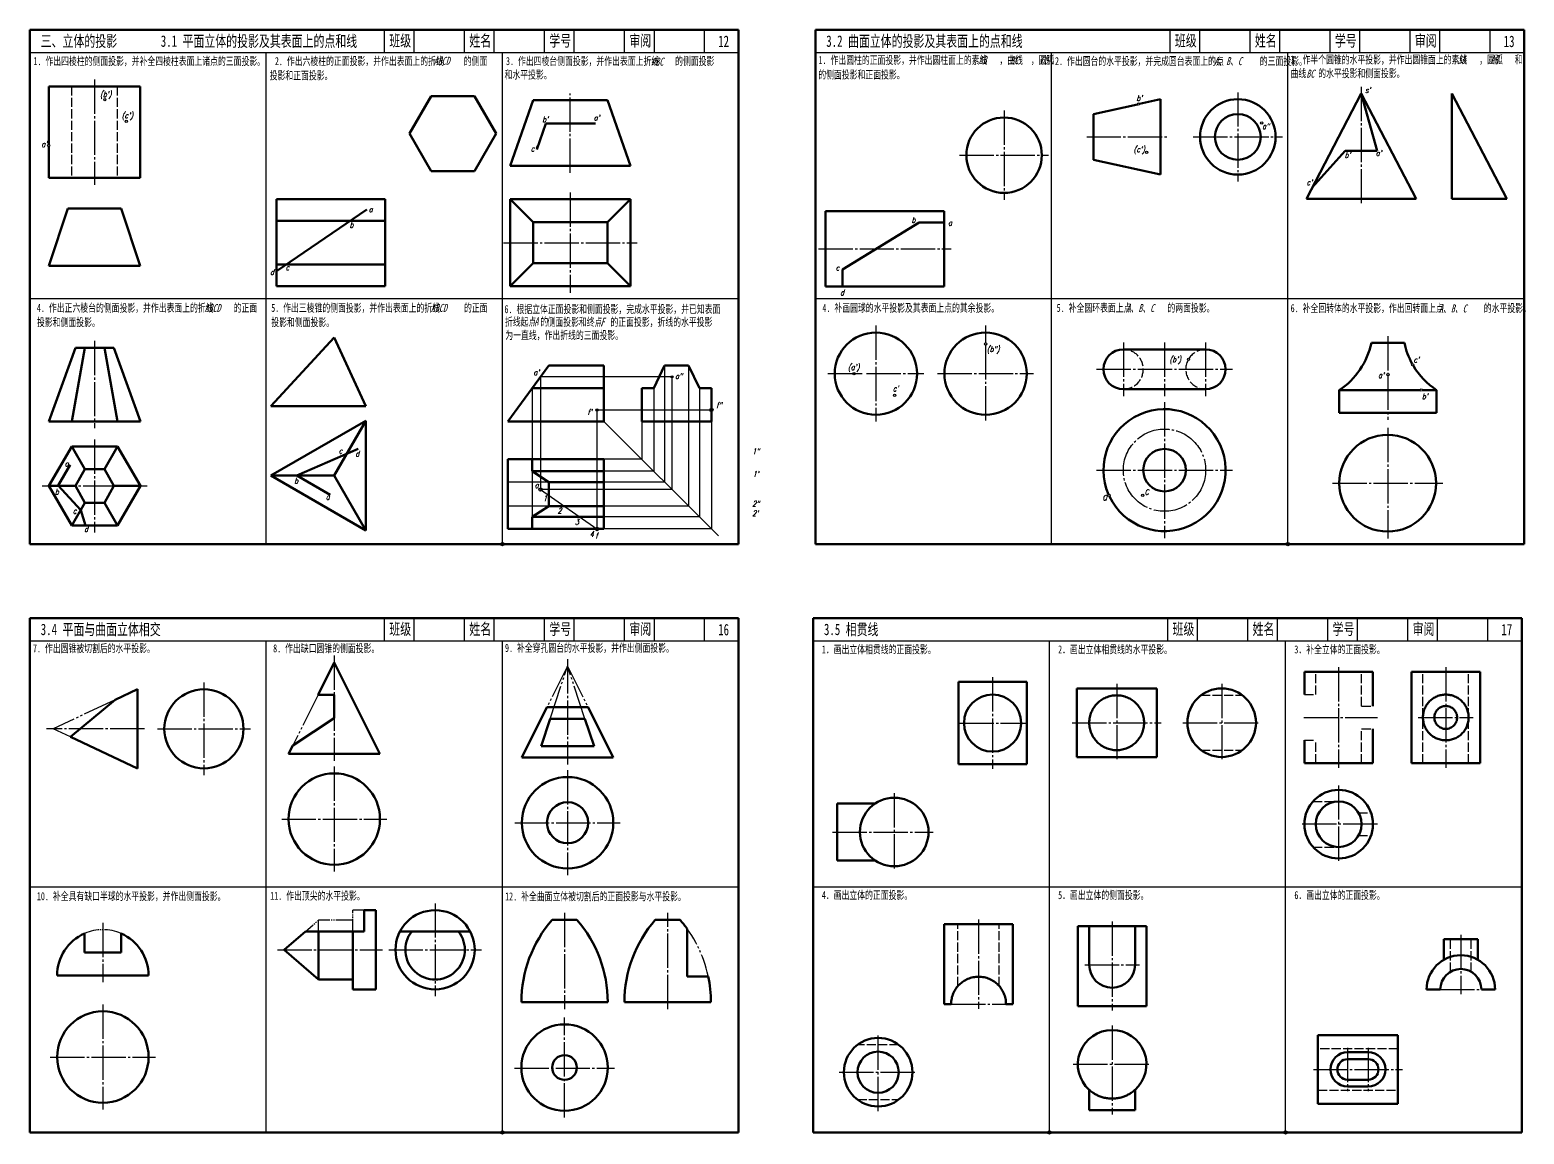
# Model space of a CAD drawing. Header units: millimetres. Extents: x 1821 to 3177, y 368 to 1466.
# Drawn here: x 1821 to 2475, y 368 to 851 of the extents above; entities that cross this region are included whole.
import ezdxf

# ---------------------------------------------------------------- set-up
doc = ezdxf.new("R2010")
doc.units = ezdxf.units.MM
doc.header["$PDMODE"] = 33
doc.header["$PDSIZE"] = 1.5
for name, pattern in [('myCENTER', [18, 15, -1, 1, -1]), ('myHIDDEN', [5, 4, -1]), ('myPHANTOM', [20, 15, -1, 1, -1, 1, -1])]:
    doc.linetypes.add(name, pattern=pattern)
for name, color, linetype, lineweight in [('中心线', 7, 'myCENTER', 25), ('双点画线', 7, 'myPHANTOM', 25), ('标注', 7, 'Continuous', 25), ('标题文字', 7, 'Continuous', 25), ('答案作图线1', 5, 'Continuous', 25), ('答案作图线2', 6, 'Continuous', 25), ('答案实线', 6, 'Continuous', 30), ('粗实线', 7, 'Continuous', 50), ('细实线', 7, 'Continuous', 25), ('虚线', 7, 'myHIDDEN', 25)]:
    doc.layers.add(name, color=color, linetype=linetype, lineweight=lineweight)
doc.layers.add('题目标注', color=7, linetype='Continuous')
doc.styles.add('style2', font='txt.shx', dxfattribs={"width": 0.7, "oblique": 15})
doc.styles.add('字母标注-2.5号', font='txt.shx', dxfattribs={"width": 0.7, "oblique": 15, "height": 2.5})
doc.styles.add('标题字母', font='', dxfattribs={"width": 0.7, "oblique": 15, "height": 3.5})
doc.styles.add('标题汉字1-5号', font='', dxfattribs={"width": 0.7, "height": 5})
doc.styles.add('标题汉字2-3.5号', font='', dxfattribs={"width": 0.7, "height": 3.5})
doc.styles.get('标题字母').set_extended_font_data('FangSong_GB2312')
doc.styles.get('标题汉字1-5号').set_extended_font_data('SimSun')
doc.styles.get('标题汉字2-3.5号').set_extended_font_data('SimSun')

msp = doc.modelspace()

# ---------------------------------------------------------------- linework, layer by layer
for p, q in [((1924.53, 626.22), (1924.53, 841.22)), ((2027.86, 626.22), (2027.86, 841.22)), ((2268.12, 626.22), (2268.12, 841.22)), ((2371.45, 626.22), (2371.45, 841.22)), ((1821.19, 733.72), (2131.19, 733.72)), ((2164.79, 733.72), (2474.79, 733.72)), ((1924.53, 368.81), (1924.53, 583.81)), ((2027.86, 368.81), (2027.86, 583.81)), ((2267.12, 368.81), (2267.12, 583.81)), ((2370.45, 368.81), (2370.45, 583.81)), ((1821.19, 476.31), (2131.19, 476.31)), ((2163.79, 476.31), (2473.79, 476.31))]:
    msp.add_line(p, q)
for p in [(2027.86, 626.22), (2371.45, 626.22), (2027.86, 368.81), (2267.12, 368.81), (2370.45, 368.81)]:
    msp.add_point(p)
at = {"layer": '中心线'}
for p, q in [((1849.43, 829.49), (1849.43, 783.49)), ((2349.56, 823.89), (2349.56, 784.89)), ((2403.56, 826.33), (2403.56, 774.33)), ((2057.59, 788.68), (2057.59, 823.43)), ((2247.32, 815.89), (2247.32, 776.89)), ((2283.46, 804.39), (2318.79, 804.39)), ((2330.06, 804.39), (2369.06, 804.39)), ((2227.82, 796.39), (2266.82, 796.39)), ((2057.59, 780.11), (2057.59, 736.11)), ((2028.34, 758.11), (2086.84, 758.11)), ((2166.16, 755.39), (2224.16, 755.39)), ((2191.25, 721.8), (2191.25, 679.8)), ((2239.23, 721.8), (2239.23, 714.29)), ((1849.53, 715.13), (1849.53, 676.93)), ((2239.23, 713.29), (2239.23, 679.8)), ((2299.49, 714.41), (2299.49, 691.01)), ((2317.49, 714.41), (2317.49, 691.01)), ((2335.49, 714.41), (2335.49, 691.01)), ((2415.21, 717.22), (2415.21, 700.9)), ((2170.25, 700.8), (2186.16, 700.8)), ((2187.16, 700.8), (2212.25, 700.8)), ((2218.23, 700.8), (2260.23, 700.8)), ((2287.79, 702.71), (2347.19, 702.71)), ((2415.21, 699.9), (2415.21, 680.61)), ((2317.49, 688.27), (2317.49, 628.87)), ((2415.12, 677.03), (2415.12, 628.71)), ((1849.53, 671.98), (1849.53, 631.34)), ((2287.79, 658.57), (2347.19, 658.57)), ((1826.53, 651.66), (1872.53, 651.66)), ((2390.95, 652.87), (2439.28, 652.87)), ((1954.33, 577.45), (1954.33, 531.45)), ((2056.38, 575.84), (2056.38, 529.84)), ((2393.67, 572.37), (2393.67, 528.37)), ((2440.51, 572.37), (2440.51, 528.37)), ((1897.32, 565.71), (1897.32, 525.06)), ((2242.32, 567.93), (2242.32, 527.93)), ((2296.57, 565.06), (2296.57, 531.06)), ((2342.52, 565.06), (2342.52, 531.06)), ((2378.49, 550.37), (2410.67, 550.37)), ((2428.51, 550.37), (2452.51, 550.37)), ((1871.28, 545.39), (1828.44, 545.39)), ((1877, 545.39), (1917.64, 545.39)), ((2227.82, 547.93), (2256.82, 547.93)), ((2277.07, 548.06), (2316.07, 548.06)), ((2325.52, 548.06), (2359.52, 548.06)), ((1954.33, 528.9), (1954.33, 482.9)), ((2056.38, 527.3), (2056.38, 481.3)), ((2199.27, 517.24), (2199.27, 483.24)), ((2393.67, 520.67), (2393.67, 486.67)), ((1931.33, 505.9), (1977.33, 505.9)), ((2033.38, 504.3), (2079.38, 504.3)), ((2410.67, 503.67), (2376.67, 503.67)), ((2172.27, 500.24), (2216.27, 500.24)), ((1998.45, 469.03), (1998.45, 428.39)), ((2055.07, 464.84), (2055.07, 422.78)), ((2100.17, 422.78), (2100.17, 464.84)), ((1853.12, 460.5), (1853.12, 434.5)), ((2236.15, 461.94), (2236.15, 422.94)), ((2294.59, 461.11), (2294.59, 422.11)), ((2447.11, 455.31), (2447.11, 429.31)), ((1929.45, 448.71), (1975.45, 448.71)), ((1978.13, 448.71), (2018.77, 448.71)), ((2282.59, 442.11), (2306.59, 442.11)), ((2224.15, 424.94), (2248.15, 424.94)), ((2438.11, 431.31), (2456.11, 431.31)), ((1853.12, 424.79), (1853.12, 378.79)), ((2055.07, 375.29), (2055.07, 419.09)), ((2192.23, 378.15), (2192.23, 412.15)), ((2294.59, 415.6), (2294.59, 376.6)), ((2397.59, 405.86), (2397.59, 386.86)), ((2406.59, 405.86), (2406.59, 386.86)), ((1830.12, 401.79), (1876.12, 401.79)), ((2033.18, 396.94), (2076.97, 396.94)), ((2175.23, 395.15), (2209.23, 395.15)), ((2277.59, 398.6), (2311.59, 398.6)), ((2382.59, 396.36), (2421.59, 396.36))]:
    msp.add_line(p, q, dxfattribs=at)
msp.add_circle((2317.49, 658.57), 18, dxfattribs=at)
at = {"layer": '双点画线'}
for p, q in [((2056.38, 572.84), (2047.38, 554.84)), ((2048.75, 549.84), (2056.38, 572.84)), ((2056.38, 572.84), (2065.38, 554.84)), ((2064, 549.84), (2056.38, 572.84)), ((1858.57, 558.14), (1831.44, 545.39)), ((1947.27, 560.34), (1936.17, 538.13)), ((1838.98, 541.84), (1831.44, 545.39))]:
    msp.add_line(p, q, dxfattribs=at)
at = {"layer": '双点画线', "ltscale": 0.5}
for p, q in [((1962.45, 454.71), (1962.45, 466.03)), ((1967.45, 466.03), (1962.45, 466.03)), ((1939.38, 454.71), (1947.45, 461.71)), ((1962.45, 461.71), (1947.45, 461.71)), ((1947.45, 454.71), (1947.45, 461.71))]:
    msp.add_line(p, q, dxfattribs=at)
at = {"layer": '双点画线'}
msp.add_arc((2064.17, 425.78), 54.9, 6.58944, 35.75967, dxfattribs=at)
at = {"layer": '双点画线', "ltscale": 0.5}
msp.add_arc((1853.12, 437.5), 20, 66.42182, 113.57818, dxfattribs=at)
at = {"layer": '答案作图线1'}
for p, q in [((2098.8, 704.4), (2098.8, 653.34)), ((2109.3, 704.4), (2109.3, 642.84)), ((2040.9, 694.4), (2040.9, 638.09)), ((2094.05, 694.4), (2094.05, 658.09)), ((2114.05, 694.4), (2114.05, 638.09)), ((2072.25, 679.9), (2122.37, 629.78)), ((2088.8, 679.9), (2088.8, 663.34)), ((2119.3, 679.9), (2119.3, 632.84)), ((2088.8, 663.34), (2030.25, 663.34)), ((2030.25, 663.34), (2030.25, 632.84)), ((2072.25, 663.34), (2072.25, 632.84)), ((2094.05, 658.09), (2040.9, 658.09)), ((2098.8, 653.34), (2030.25, 653.34)), ((2048.25, 653.34), (2048.25, 642.84)), ((2109.3, 642.84), (2030.25, 642.84)), ((2114.05, 638.09), (2040.9, 638.09)), ((2119.3, 632.84), (2030.25, 632.84))]:
    msp.add_line(p, q, dxfattribs=at)
at = {"layer": '答案作图线2'}
for p, q in [((2102.05, 699.4), (2044.58, 699.4)), ((2044.58, 699.4), (2044.58, 650.09)), ((2102.05, 699.4), (2102.05, 650.09)), ((2069.25, 684.9), (2069.25, 632.84)), ((2069.25, 684.9), (2119.3, 684.9)), ((2102.05, 650.09), (2044.58, 650.09))]:
    msp.add_line(p, q, dxfattribs=at)
for p in [(2119.3, 684.9), (2044.58, 650.09), (2069.25, 632.84)]:
    msp.add_point(p, dxfattribs=at)
at = {"layer": '答案实线'}
msp.add_line((2044.58, 650.09), (2069.25, 632.84), dxfattribs=at)
at = {"layer": '粗实线'}
for p, q in [((1821.19, 851.22), (1821.19, 626.22)), ((2131.19, 851.22), (1821.19, 851.22)), ((2131.19, 626.22), (2131.19, 851.22)), ((2164.79, 851.22), (2164.79, 626.22)), ((2474.79, 851.22), (2164.79, 851.22)), ((2474.79, 626.22), (2474.79, 851.22)), ((1869.43, 826.49), (1829.43, 826.49)), ((1829.43, 826.49), (1829.43, 801.12)), ((1869.43, 786.49), (1869.43, 826.49)), ((1987.17, 805.82), (1996.67, 822.28)), ((1996.67, 822.28), (2015.67, 822.28)), ((2015.67, 822.28), (2025.17, 805.82)), ((2031.34, 791.68), (2041.34, 820.43)), ((2041.34, 820.43), (2073.84, 820.43)), ((2083.84, 791.68), (2073.84, 820.43)), ((2286.46, 814.39), (2305.63, 818.64)), ((2306.6, 818.85), (2315.79, 820.89)), ((2315.79, 820.89), (2315.79, 787.89)), ((2286.46, 814.39), (2286.46, 794.39)), ((1987.17, 805.82), (1996.67, 789.37)), ((2025.17, 805.82), (2015.67, 789.37)), ((2042.98, 798.83), (2046.94, 810.2)), ((2068.58, 810.2), (2046.94, 810.2)), ((1829.43, 800.12), (1829.43, 786.49)), ((2031.34, 791.68), (2083.84, 791.68)), ((2286.46, 794.39), (2315.79, 787.89)), ((1829.43, 786.49), (1869.43, 786.49)), ((1996.67, 789.37), (2015.67, 789.37)), ((1837.77, 773.03), (1829.43, 748.03)), ((1837.77, 773.03), (1861.1, 773.03)), ((1861.1, 773.03), (1869.43, 748.03)), ((1929.06, 777.11), (1929.06, 739.11)), ((1976.56, 777.11), (1929.06, 777.11)), ((1929.06, 745.61), (1968.56, 772.61)), ((1976.56, 739.11), (1976.56, 777.11)), ((2031.34, 777.11), (2031.34, 739.11)), ((2083.84, 777.11), (2031.34, 777.11)), ((2041.34, 767.11), (2031.34, 777.11)), ((2073.84, 767.11), (2083.84, 777.11)), ((2083.84, 739.11), (2083.84, 777.11)), ((2169.16, 771.89), (2169.16, 738.89)), ((2169.16, 771.89), (2221.16, 771.89)), ((2221.16, 771.89), (2221.16, 738.89)), ((1929.06, 767.61), (1976.56, 767.61)), ((2073.84, 767.11), (2041.34, 767.11)), ((2041.34, 767.11), (2041.34, 749.11)), ((2073.84, 749.11), (2073.84, 767.11)), ((2176.66, 746.39), (2210.16, 766.89)), ((2221.16, 766.89), (2210.16, 766.89)), ((1829.43, 748.03), (1869.43, 748.03)), ((1929.06, 748.61), (1976.56, 748.61)), ((2041.34, 749.11), (2031.34, 739.11)), ((2041.34, 749.11), (2073.84, 749.11)), ((2073.84, 749.11), (2083.84, 739.11)), ((2176.66, 746.39), (2176.66, 738.89)), ((1929.06, 739.11), (1976.56, 739.11)), ((2031.34, 739.11), (2083.84, 739.11)), ((2169.16, 738.89), (2221.16, 738.89)), ((1926.52, 686.56), (1954.24, 716.62)), ((1954.24, 716.62), (1968.09, 686.56)), ((2407.99, 714.22), (2422.44, 714.22)), ((1829.53, 679.93), (1841.08, 712.13)), ((1839.53, 679.93), (1845.3, 712.13)), ((1841.08, 712.13), (1857.98, 712.13)), ((1859.53, 679.93), (1853.76, 712.13)), ((1869.53, 679.93), (1857.98, 712.13)), ((2299.49, 711.41), (2335.49, 711.41)), ((2048.25, 704.4), (2030.25, 679.9)), ((2098.8, 704.4), (2094.05, 694.4)), ((2109.3, 704.4), (2114.05, 694.4)), ((2299.49, 694.01), (2335.49, 694.01)), ((2393.95, 693.61), (2429.29, 693.61)), ((2393.95, 693.61), (2393.95, 683.61)), ((2430.29, 693.61), (2436.47, 693.61)), ((2436.47, 693.61), (2436.47, 683.61)), ((1926.52, 686.56), (1968.09, 686.56)), ((1829.53, 679.93), (1869.53, 679.93)), ((1968.09, 680.17), (1926.52, 656.17)), ((1954.24, 656.17), (1968.09, 680.17)), ((1968.09, 632.17), (1968.09, 680.17)), ((2393.95, 683.61), (2436.47, 683.61)), ((1829.53, 651.66), (1839.53, 668.98)), ((1839.53, 668.98), (1859.53, 668.98)), ((1845.3, 658.98), (1839.53, 668.98)), ((1853.76, 658.98), (1859.53, 668.98)), ((1859.53, 668.98), (1869.53, 651.66)), ((1937.94, 656.17), (1964.81, 667.97)), ((1833.51, 651.82), (1838.77, 660.93)), ((2030.25, 632.84), (2030.25, 663.34)), ((2030.25, 663.34), (2072.25, 663.34)), ((2040.9, 658.09), (2040.9, 663.34)), ((2072.25, 663.34), (2072.25, 653.34)), ((1841.08, 651.66), (1845.3, 658.98)), ((1845.3, 658.98), (1853.76, 658.98)), ((1853.76, 658.98), (1857.98, 651.66)), ((1926.52, 656.17), (1968.09, 632.17)), ((1954.24, 656.17), (1926.52, 656.17)), ((1937.94, 656.17), (1952.51, 647.76)), ((1954.24, 656.17), (1968.09, 632.17)), ((2040.9, 658.09), (2048.25, 653.34)), ((2040.9, 658.09), (2072.25, 658.09)), ((1829.53, 651.66), (1839.53, 634.34)), ((1841.08, 651.66), (1829.53, 651.66)), ((1833.51, 651.82), (1843.43, 641.1)), ((1841.08, 651.66), (1845.3, 644.34)), ((1857.98, 651.66), (1853.76, 644.34)), ((1857.98, 651.66), (1869.53, 651.66)), ((1869.53, 651.66), (1859.53, 634.34)), ((2048.25, 653.34), (2072.25, 653.34)), ((2048.25, 653.34), (2048.25, 642.84)), ((2072.25, 653.34), (2072.25, 638.09)), ((1845.3, 644.34), (1839.53, 634.34)), ((1843.43, 641.1), (1845.55, 634.34)), ((1845.3, 644.34), (1853.76, 644.34)), ((1853.76, 644.34), (1859.53, 634.34)), ((2048.25, 642.84), (2040.9, 638.09)), ((2072.25, 642.84), (2048.25, 642.84)), ((1839.53, 634.34), (1859.53, 634.34)), ((2040.9, 638.09), (2072.25, 638.09)), ((2040.9, 638.09), (2040.9, 632.84)), ((2072.25, 638.09), (2072.25, 632.84)), ((2072.25, 632.84), (2030.25, 632.84)), ((1821.19, 626.22), (2131.19, 626.22)), ((2164.79, 626.22), (2474.79, 626.22)), ((1821.19, 593.81), (1821.19, 368.81)), ((2131.19, 593.81), (1821.19, 593.81)), ((2131.19, 368.81), (2131.19, 593.81)), ((2163.79, 593.81), (2163.79, 368.81)), ((2473.79, 593.81), (2163.79, 593.81)), ((2473.79, 368.81), (2473.79, 593.81)), ((1954.33, 574.45), (1947.27, 560.34)), ((1954.33, 574.45), (1974.33, 534.45)), ((1868.28, 562.71), (1858.57, 558.14)), ((1868.28, 562.71), (1868.28, 528.06)), ((1858.57, 558.14), (1838.98, 541.84)), ((1947.27, 560.34), (1954.33, 560.34)), ((1954.33, 560.34), (1954.33, 550.11)), ((1936.17, 538.13), (1954.33, 550.11)), ((2047.38, 554.84), (2036.38, 532.84)), ((2048.75, 549.84), (2044.78, 537.84)), ((2047.38, 554.84), (2065.38, 554.84)), ((2048.75, 549.84), (2064, 549.84)), ((2064, 549.84), (2067.98, 537.84)), ((2065.38, 554.84), (2076.38, 532.84)), ((1868.28, 528.06), (1838.98, 541.84)), ((1936.17, 538.13), (1934.33, 534.45)), ((2044.78, 537.84), (2067.98, 537.84)), ((1934.33, 534.45), (1974.33, 534.45)), ((2036.38, 532.84), (2076.38, 532.84)), ((2174.27, 512.74), (2190.97, 512.74)), ((2174.27, 487.74), (2174.27, 512.74)), ((2174.27, 487.74), (2190.97, 487.74)), ((1972.45, 466.03), (1967.45, 466.03)), ((1967.45, 456.71), (1967.45, 466.03)), ((1972.45, 431.39), (1972.45, 466.03)), ((1845.12, 455.83), (1845.12, 447.5)), ((1861.12, 455.83), (1861.12, 447.5)), ((1932.45, 448.71), (1941.68, 456.71)), ((1941.68, 456.71), (1967.45, 456.71)), ((1947.45, 435.71), (1947.45, 456.71)), ((1962.45, 431.39), (1962.45, 456.71)), ((1983.09, 456.71), (2013.81, 456.71)), ((1845.12, 447.5), (1861.12, 447.5)), ((1932.45, 448.71), (1947.45, 435.71)), ((1833.12, 437.5), (1873.12, 437.5)), ((1962.45, 435.71), (1947.45, 435.71)), ((1972.45, 431.39), (1962.45, 431.39)), ((2384.59, 411.36), (2419.59, 411.36)), ((2384.59, 381.36), (2384.59, 411.36)), ((2419.59, 411.36), (2419.59, 381.36)), ((2397.59, 403.86), (2406.59, 403.86)), ((2397.59, 400.86), (2406.59, 400.86)), ((2284.59, 387.42), (2284.59, 378.6)), ((2304.59, 387.42), (2304.59, 378.6)), ((2406.59, 391.86), (2397.59, 391.86)), ((2406.59, 388.86), (2397.59, 388.86)), ((2419.59, 381.36), (2384.59, 381.36)), ((2284.59, 378.6), (2304.59, 378.6)), ((1821.19, 368.81), (2131.19, 368.81)), ((2163.79, 368.81), (2473.79, 368.81))]:
    msp.add_line(p, q, dxfattribs=at)
at = {"layer": '粗实线', "extrusion": (0, 1, 2.22045e-16)}
for p, q in [((2379.56, 777.33), (2403.56, 823.33)), ((2403.56, 823.33), (2427.56, 777.33)), ((2410.56, 798.33), (2403.56, 823.33)), ((2382.1, 782.2), (2396.56, 798.33)), ((2403.56, 798.33), (2396.56, 798.33)), ((2403.56, 798.33), (2410.56, 798.33)), ((2427.56, 777.33), (2379.56, 777.33)), ((2049.67, 461.84), (2060.47, 461.84)), ((2036.17, 425.78), (2073.97, 425.78))]:
    msp.add_line(p, q, dxfattribs=at)
at = {"layer": '粗实线', "extrusion": (2.22045e-16, 1, -4.93038e-32)}
for p, q in [((2443.23, 823.33), (2443.23, 777.33)), ((2443.23, 823.33), (2467.23, 777.33)), ((2467.23, 777.33), (2443.23, 777.33)), ((2094.77, 461.84), (2100.17, 461.84)), ((2100.17, 461.84), (2105.57, 461.84)), ((2117.9, 437.08), (2108.72, 437.08)), ((2081.27, 425.78), (2100.17, 425.78)), ((2100.17, 425.78), (2119.07, 425.78))]:
    msp.add_line(p, q, dxfattribs=at)
at = {"layer": '粗实线', "extrusion": (0, 1, 0)}
for p, q in [((2072.25, 704.4), (2048.25, 704.4)), ((2072.25, 694.4), (2072.25, 704.4)), ((2109.3, 704.4), (2098.8, 704.4)), ((2072.25, 694.4), (2040.9, 694.4)), ((2072.25, 679.9), (2072.25, 694.4)), ((2088.8, 694.4), (2088.8, 679.9)), ((2094.05, 694.4), (2088.8, 694.4)), ((2119.3, 694.4), (2114.05, 694.4)), ((2119.3, 679.9), (2119.3, 694.4)), ((2072.25, 679.9), (2030.25, 679.9)), ((2119.3, 679.9), (2088.8, 679.9))]:
    msp.add_line(p, q, dxfattribs=at)
at = {"layer": '粗实线', "extrusion": (0, 1, -3.44505e-16)}
for p, q in [((2378.67, 560.37), (2378.67, 570.37)), ((2378.67, 570.37), (2408.67, 570.37)), ((2408.67, 555.37), (2408.67, 570.37)), ((2279.07, 563.06), (2314.07, 563.06)), ((2279.07, 533.06), (2279.07, 563.06)), ((2314.07, 563.06), (2314.07, 533.06)), ((2408.67, 530.37), (2408.67, 545.37)), ((2378.67, 530.37), (2378.67, 540.37)), ((2279.07, 533.06), (2314.07, 533.06)), ((2408.67, 530.37), (2378.67, 530.37))]:
    msp.add_line(p, q, dxfattribs=at)
at = {"layer": '粗实线', "extrusion": (2.22045e-16, 1, 2.22045e-16)}
for p, q in [((2425.51, 530.37), (2425.51, 570.37)), ((2425.51, 570.37), (2455.51, 570.37)), ((2455.51, 542.3), (2455.51, 570.37)), ((2227.32, 529.93), (2227.32, 565.93)), ((2227.32, 565.93), (2257.32, 565.93)), ((2257.32, 529.93), (2257.32, 565.93)), ((2455.51, 530.37), (2455.51, 542.3)), ((2257.32, 529.93), (2227.32, 529.93)), ((2431.42, 530.37), (2425.51, 530.37)), ((2455.51, 530.37), (2431.42, 530.37)), ((2221.15, 424.94), (2221.15, 459.94)), ((2221.15, 459.94), (2251.15, 459.94)), ((2251.15, 424.94), (2251.15, 459.94)), ((2454.61, 453.31), (2439.61, 453.31)), ((2439.61, 444.3), (2439.61, 453.31)), ((2454.61, 444.3), (2454.61, 453.31)), ((2224.15, 424.94), (2221.15, 424.94)), ((2251.15, 424.94), (2248.15, 424.94)), ((2438.11, 431.31), (2432.11, 431.31)), ((2462.11, 431.31), (2456.11, 431.31))]:
    msp.add_line(p, q, dxfattribs=at)
at = {"layer": '粗实线', "extrusion": (0, 1, -2.22045e-16)}
for p, q in [((2279.59, 424.11), (2279.59, 459.11)), ((2279.59, 459.11), (2284.59, 459.11)), ((2284.59, 442.11), (2284.59, 459.11)), ((2284.59, 459.11), (2304.59, 459.11)), ((2304.59, 459.11), (2304.59, 442.11)), ((2304.59, 459.11), (2309.59, 459.11)), ((2309.59, 424.11), (2309.59, 459.11)), ((2309.59, 424.11), (2279.59, 424.11))]:
    msp.add_line(p, q, dxfattribs=at)
at = {"layer": '粗实线'}
for centre, radius in [((2349.56, 804.39), 16.5), ((2247.32, 796.39), 16.5), ((2349.56, 804.39), 10), ((2191.25, 700.8), 18), ((2239.23, 700.8), 18), ((2415.12, 652.87), 21.16), ((2317.49, 658.57), 9.3), ((1897.32, 545.39), 17.32), ((2342.52, 548.06), 15), ((2242.32, 547.93), 12.5), ((1954.33, 505.9), 20), ((2056.38, 504.3), 20), ((2393.67, 503.67), 15), ((2056.38, 504.3), 9), ((2199.27, 500.24), 15), ((2393.67, 503.67), 10), ((1998.45, 448.71), 17.32), ((1853.12, 401.79), 20), ((2055.07, 397.19), 18.9), ((2192.23, 395.15), 15), ((2055.07, 397.19), 5.4), ((2192.23, 395.15), 9)]:
    msp.add_circle(centre, radius, dxfattribs=at)
for centre, radius, start, end in [((2375.71, 721.11), 33, 303.55731, 347.94646), ((2454.71, 721.11), 33, 192.05354, 209.01421), ((2299.49, 702.71), 8.7, 90, 270), ((2335.49, 702.71), 8.7, 270, 90), ((2454.71, 721.11), 33, 210.75046, 236.44269), ((2317.49, 658.57), 26.7, 205.51648, 203.37054), ((2091.07, 425.78), 54.9, 138.94665, 180), ((2019.07, 425.78), 54.9, 0, 41.05335), ((2136.17, 425.78), 54.9, 138.94665, 180), ((2064.17, 425.78), 54.9, 35.75967, 41.05335), ((1853.12, 437.5), 20, 113.57818, 180), ((1853.12, 437.5), 20, 0, 66.42182), ((1998.45, 448.71), 13, 142.02013, 37.97987), ((2447.11, 431.31), 15, 0, 180), ((2294.59, 442.11), 10, 180, 0), ((2447.11, 431.31), 9, 0, 180), ((2064.17, 425.78), 54.9, 0, 11.87802), ((2294.59, 398.6), 15, 311.81031, 228.18969), ((2397.59, 396.36), 7.5, 90, 270), ((2397.59, 396.36), 4.5, 90, 270), ((2406.59, 396.36), 7.5, 270, 90), ((2406.59, 396.36), 4.5, 270, 90)]:
    msp.add_arc(centre, radius, start, end, dxfattribs=at)
for points, knots in [([(2296.57, 536.06), (2296.16, 536.06), (2295.75, 536.08), (2294.94, 536.17), (2294.54, 536.23), (2293.36, 536.47), (2292.6, 536.71), (2291.15, 537.33), (2290.46, 537.7), (2289.19, 538.57), (2288.61, 539.05), (2287.58, 540.08), (2287.09, 540.66), (2286.23, 541.93), (2285.84, 542.62), (2285.22, 544.09), (2284.97, 544.87), (2284.65, 546.46), (2284.57, 547.27), (2284.57, 548.86), (2284.65, 549.67), (2284.97, 551.25), (2285.22, 552.03), (2285.84, 553.5), (2286.23, 554.2), (2287.09, 555.47), (2287.58, 556.04), (2288.61, 557.07), (2289.19, 557.56), (2290.46, 558.42), (2291.15, 558.8), (2292.6, 559.41), (2293.36, 559.65), (2294.54, 559.9), (2294.94, 559.96), (2295.75, 560.04), (2296.16, 560.06), (2296.98, 560.06), (2297.39, 560.04), (2298.2, 559.96), (2298.6, 559.9), (2299.78, 559.65), (2300.54, 559.41), (2301.99, 558.8), (2302.68, 558.42), (2303.95, 557.56), (2304.53, 557.07), (2305.56, 556.04), (2306.04, 555.47), (2306.91, 554.2), (2307.29, 553.5), (2307.92, 552.03), (2308.16, 551.25), (2308.49, 549.67), (2308.57, 548.86), (2308.57, 547.27), (2308.49, 546.46), (2308.16, 544.87), (2307.92, 544.09), (2307.29, 542.62), (2306.91, 541.93), (2306.04, 540.66), (2305.56, 540.08), (2304.53, 539.05), (2303.95, 538.57), (2302.68, 537.7), (2301.99, 537.33), (2300.54, 536.71), (2299.78, 536.47), (2298.6, 536.23), (2298.2, 536.17), (2297.39, 536.08), (2296.98, 536.06), (2296.57, 536.06)], [0, 0, 0, 0, 1.23044, 1.23044, 2.460881, 2.460881, 4.921761, 4.921761, 7.382642, 7.382642, 9.843523, 9.843523, 12.227866, 12.227866, 14.612209, 14.612209, 16.996552, 16.996552, 19.380895, 19.380895, 21.765238, 21.765238, 24.149581, 24.149581, 26.533924, 26.533924, 28.918266, 28.918266, 31.379147, 31.379147, 33.840028, 33.840028, 36.300909, 36.300909, 37.531349, 37.531349, 38.761789, 38.761789, 39.99223, 39.99223, 41.22267, 41.22267, 43.683551, 43.683551, 46.144431, 46.144431, 48.605312, 48.605312, 50.989655, 50.989655, 53.373998, 53.373998, 55.758341, 55.758341, 58.142684, 58.142684, 60.527027, 60.527027, 62.91137, 62.91137, 65.295713, 65.295713, 67.680056, 67.680056, 70.140936, 70.140936, 72.601817, 72.601817, 75.062698, 75.062698, 76.293138, 76.293138, 77.523578, 77.523578, 77.523578, 77.523578]), ([(2430.51, 550.37), (2430.51, 551.03), (2430.58, 551.7), (2430.84, 553.01), (2431.04, 553.65), (2431.56, 554.87), (2431.87, 555.45), (2432.6, 556.52), (2433.01, 557.01), (2433.87, 557.87), (2434.36, 558.28), (2435.43, 559.01), (2436.01, 559.33), (2437.24, 559.84), (2437.89, 560.04), (2439.2, 560.31), (2439.86, 560.37), (2441.16, 560.37), (2441.83, 560.31), (2443.14, 560.04), (2443.79, 559.84), (2445.01, 559.33), (2445.6, 559.01), (2446.67, 558.28), (2447.15, 557.87), (2448.02, 557.01), (2448.43, 556.52), (2449.15, 555.45), (2449.47, 554.87), (2449.98, 553.65), (2450.18, 553.01), (2450.45, 551.7), (2450.51, 551.03), (2450.51, 549.71), (2450.45, 549.05), (2450.18, 547.74), (2449.98, 547.09), (2449.53, 546.02), (2449.3, 545.57), (2449.04, 545.14)], [0, 0, 0, 0, 1.972637, 1.972637, 3.945274, 3.945274, 5.91791, 5.91791, 7.890547, 7.890547, 9.841482, 9.841482, 11.792417, 11.792417, 13.743352, 13.743352, 15.694287, 15.694287, 17.645222, 17.645222, 19.596157, 19.596157, 21.547092, 21.547092, 23.498027, 23.498027, 25.470664, 25.470664, 27.443301, 27.443301, 29.415938, 29.415938, 31.388574, 31.388574, 33.361211, 33.361211, 35.333848, 35.333848, 36.84696, 36.84696, 36.84696, 36.84696]), ([(2436.2, 541.35), (2435.74, 541.57), (2435.3, 541.82), (2434.36, 542.46), (2433.87, 542.87), (2433.01, 543.74), (2432.6, 544.23), (2431.87, 545.3), (2431.56, 545.87), (2431.04, 547.09), (2430.84, 547.74), (2430.58, 549.05), (2430.51, 549.71), (2430.51, 550.37)], [51.444105, 51.444105, 51.444105, 51.444105, 52.935666, 52.935666, 54.886602, 54.886602, 56.859238, 56.859238, 58.831875, 58.831875, 60.804512, 60.804512, 62.777149, 62.777149, 62.777149, 62.777149]), ([(2435.51, 550.37), (2435.51, 550.69), (2435.54, 551.02), (2435.67, 551.67), (2435.77, 551.99), (2436.03, 552.61), (2436.19, 552.9), (2436.55, 553.44), (2436.76, 553.69), (2437.2, 554.13), (2437.44, 554.33), (2437.98, 554.7), (2438.28, 554.86), (2438.89, 555.11), (2439.21, 555.21), (2439.86, 555.34), (2440.19, 555.37), (2440.83, 555.37), (2441.16, 555.34), (2441.81, 555.21), (2442.13, 555.11), (2442.75, 554.86), (2443.04, 554.7), (2443.58, 554.33), (2443.83, 554.13), (2444.27, 553.69), (2444.47, 553.44), (2444.84, 552.9), (2445, 552.61), (2445.25, 551.99), (2445.35, 551.67), (2445.48, 551.02), (2445.51, 550.69), (2445.51, 550.05), (2445.48, 549.72), (2445.35, 549.07), (2445.25, 548.75), (2445, 548.14), (2444.84, 547.84), (2444.47, 547.3), (2444.27, 547.05), (2443.83, 546.62), (2443.58, 546.41), (2443.04, 546.05), (2442.75, 545.89), (2442.13, 545.63), (2441.81, 545.53), (2441.16, 545.4), (2440.83, 545.37), (2440.19, 545.37), (2439.86, 545.4), (2439.21, 545.53), (2438.89, 545.63), (2438.28, 545.89), (2437.98, 546.05), (2437.44, 546.41), (2437.2, 546.62), (2436.76, 547.05), (2436.55, 547.3), (2436.19, 547.84), (2436.03, 548.14), (2435.77, 548.75), (2435.67, 549.07), (2435.54, 549.72), (2435.51, 550.05), (2435.51, 550.37)], [0, 0, 0, 0, 0.962288, 0.962288, 1.924576, 1.924576, 2.886864, 2.886864, 3.849152, 3.849152, 4.808817, 4.808817, 5.768482, 5.768482, 6.728146, 6.728146, 7.687811, 7.687811, 8.647476, 8.647476, 9.607141, 9.607141, 10.566805, 10.566805, 11.52647, 11.52647, 12.488758, 12.488758, 13.451046, 13.451046, 14.413334, 14.413334, 15.375622, 15.375622, 16.33791, 16.33791, 17.300198, 17.300198, 18.262486, 18.262486, 19.224774, 19.224774, 20.184439, 20.184439, 21.144104, 21.144104, 22.103768, 22.103768, 23.063433, 23.063433, 24.023098, 24.023098, 24.982763, 24.982763, 25.942427, 25.942427, 26.902092, 26.902092, 27.86438, 27.86438, 28.826668, 28.826668, 29.788956, 29.788956, 30.751244, 30.751244, 30.751244, 30.751244]), ([(2449.04, 545.14), (2448.96, 545.01), (2448.87, 544.88), (2448.43, 544.23), (2448.02, 543.74), (2447.15, 542.87), (2446.67, 542.46), (2445.6, 541.74), (2445.01, 541.42), (2443.79, 540.9), (2443.14, 540.7), (2441.83, 540.44), (2441.16, 540.37), (2439.86, 540.37), (2439.2, 540.44), (2437.89, 540.7), (2437.24, 540.9), (2436.48, 541.22), (2436.34, 541.28), (2436.2, 541.35)], [36.84696, 36.84696, 36.84696, 36.84696, 37.306485, 37.306485, 39.279121, 39.279121, 41.230056, 41.230056, 43.180991, 43.180991, 45.131926, 45.131926, 47.082861, 47.082861, 49.033796, 49.033796, 50.984731, 50.984731, 51.444105, 51.444105, 51.444105, 51.444105]), ([(2108.72, 437.08), (2108.72, 438.27), (2108.72, 439.45), (2108.72, 442.19), (2108.72, 443.72), (2108.72, 445.79), (2108.72, 446.45), (2108.72, 447.79), (2108.72, 448.46), (2108.72, 449.78), (2108.72, 450.42), (2108.72, 451.65), (2108.72, 452.24), (2108.72, 453.28), (2108.72, 453.8), (2108.72, 454.55), (2108.72, 454.8), (2108.72, 455.26), (2108.72, 455.48), (2108.72, 455.89), (2108.72, 456.1), (2108.72, 456.51), (2108.72, 456.7), (2108.72, 457), (2108.72, 457.14), (2108.72, 457.39), (2108.72, 457.5), (2108.72, 457.68), (2108.72, 457.75), (2108.72, 457.84), (2108.72, 457.86), (2108.72, 457.86)], [52.544427, 52.544427, 52.544427, 52.544427, 56.315938, 56.315938, 61.545438, 61.545438, 63.883893, 63.883893, 66.222349, 66.222349, 68.560804, 68.560804, 70.899259, 70.899259, 73.027865, 73.027865, 74.092167, 74.092167, 75.15647, 75.15647, 76.249985, 76.249985, 77.343501, 77.343501, 78.321344, 78.321344, 79.299188, 79.299188, 80.277032, 80.277032, 81.254876, 81.254876, 81.254876, 81.254876]), ([(2224.15, 424.94), (2224.15, 425.35), (2224.18, 425.76), (2224.26, 426.57), (2224.32, 426.97), (2224.56, 428.15), (2224.8, 428.91), (2225.42, 430.36), (2225.8, 431.05), (2226.66, 432.32), (2227.15, 432.91), (2228.18, 433.93), (2228.75, 434.42), (2230.02, 435.29), (2230.71, 435.67), (2232.19, 436.3), (2232.96, 436.54), (2234.55, 436.86), (2235.36, 436.94), (2236.15, 436.94)], [0, 0, 0, 0, 1.23044, 1.23044, 2.460881, 2.460881, 4.921761, 4.921761, 7.382642, 7.382642, 9.843523, 9.843523, 12.227866, 12.227866, 14.612209, 14.612209, 16.996552, 16.996552, 19.380895, 19.380895, 19.380895, 19.380895]), ([(2236.15, 436.94), (2236.95, 436.94), (2237.76, 436.86), (2239.35, 436.54), (2240.12, 436.3), (2241.6, 435.67), (2242.29, 435.29), (2243.56, 434.42), (2244.13, 433.93), (2245.16, 432.91), (2245.65, 432.32), (2246.51, 431.05), (2246.89, 430.36), (2247.51, 428.91), (2247.75, 428.15), (2247.99, 426.97), (2248.05, 426.57), (2248.13, 425.76), (2248.15, 425.35), (2248.15, 424.94)], [19.380895, 19.380895, 19.380895, 19.380895, 21.765238, 21.765238, 24.149581, 24.149581, 26.533924, 26.533924, 28.918266, 28.918266, 31.379147, 31.379147, 33.840028, 33.840028, 36.300909, 36.300909, 37.531349, 37.531349, 38.761789, 38.761789, 38.761789, 38.761789]), ([(2304.59, 387.42), (2304.59, 387.42), (2304.52, 387.36), (2304.26, 387.13), (2304.06, 386.96), (2303.54, 386.56), (2303.23, 386.33), (2302.5, 385.85), (2302.09, 385.6), (2301.23, 385.14), (2300.74, 384.91), (2299.67, 384.48), (2299.09, 384.28), (2297.86, 383.95), (2297.21, 383.82), (2295.9, 383.64), (2295.24, 383.6), (2293.94, 383.6), (2293.27, 383.64), (2291.96, 383.82), (2291.31, 383.95), (2290.09, 384.28), (2289.5, 384.48), (2288.43, 384.91), (2287.95, 385.14), (2287.08, 385.6), (2286.67, 385.85), (2285.95, 386.33), (2285.63, 386.56), (2285.12, 386.96), (2284.92, 387.13), (2284.65, 387.36), (2284.59, 387.42), (2284.59, 387.42)], [0, 0, 0, 0, 1.972637, 1.972637, 3.945274, 3.945274, 5.91791, 5.91791, 7.890547, 7.890547, 9.841482, 9.841482, 11.792417, 11.792417, 13.743352, 13.743352, 15.694287, 15.694287, 17.645222, 17.645222, 19.596157, 19.596157, 21.547092, 21.547092, 23.498027, 23.498027, 25.470664, 25.470664, 27.443301, 27.443301, 29.415938, 29.415938, 31.388574, 31.388574, 31.388574, 31.388574])]:
    msp.add_open_spline(points, degree=3, knots=knots, dxfattribs=at)
at = {"layer": '细实线'}
for p, q in [((1976.19, 851.22), (1976.19, 841.22)), ((1989.19, 851.22), (1989.19, 841.22)), ((2011.19, 851.22), (2011.19, 841.22)), ((2024.19, 851.22), (2024.19, 841.22)), ((2046.19, 851.22), (2046.19, 841.22)), ((2059.19, 851.22), (2059.19, 841.22)), ((2081.19, 851.22), (2081.19, 841.22)), ((2094.19, 851.22), (2094.19, 841.22)), ((2116.19, 851.22), (2116.19, 841.22)), ((2319.79, 851.22), (2319.79, 841.22)), ((2332.79, 851.22), (2332.79, 841.22)), ((2354.79, 851.22), (2354.79, 841.22)), ((2367.79, 851.22), (2367.79, 841.22)), ((2389.79, 851.22), (2389.79, 841.22)), ((2402.79, 851.22), (2402.79, 841.22)), ((2424.79, 851.22), (2424.79, 841.22)), ((2437.79, 851.22), (2437.79, 841.22)), ((2459.79, 851.22), (2459.79, 841.22)), ((2131.19, 841.22), (1821.19, 841.22)), ((2474.79, 841.22), (2164.79, 841.22)), ((1976.19, 593.81), (1976.19, 583.81)), ((1989.19, 593.81), (1989.19, 583.81)), ((2011.19, 593.81), (2011.19, 583.81)), ((2024.19, 593.81), (2024.19, 583.81)), ((2046.19, 593.81), (2046.19, 583.81)), ((2059.19, 593.81), (2059.19, 583.81)), ((2081.19, 593.81), (2081.19, 583.81)), ((2094.19, 593.81), (2094.19, 583.81)), ((2116.19, 593.81), (2116.19, 583.81)), ((2318.79, 593.81), (2318.79, 583.81)), ((2331.79, 593.81), (2331.79, 583.81)), ((2353.79, 593.81), (2353.79, 583.81)), ((2366.79, 593.81), (2366.79, 583.81)), ((2388.79, 593.81), (2388.79, 583.81)), ((2401.79, 593.81), (2401.79, 583.81)), ((2423.79, 593.81), (2423.79, 583.81)), ((2436.79, 593.81), (2436.79, 583.81)), ((2458.79, 593.81), (2458.79, 583.81)), ((2131.19, 583.81), (1821.19, 583.81)), ((2473.79, 583.81), (2163.79, 583.81))]:
    msp.add_line(p, q, dxfattribs=at)
for centre in [(1853.97, 820.71), (2306.11, 818.74), (1863.33, 811.23), (2359.99, 810.5), (1829.43, 800.62), (2309.65, 797.59), (2239.26, 713.79), (2327.98, 707.1), (2102.05, 699.4), (2181.66, 700.8), (2415.21, 700.4), (2426.1, 704.67), (2429.79, 693.61), (2199.45, 691.34), (2069.25, 684.9), (2293.18, 647.52), (2307.97, 647.53)]:
    msp.add_circle(centre, 0.5, dxfattribs=at)
at = {"layer": '虚线'}
for p, q in [((1839.43, 826.49), (1839.43, 786.49)), ((1859.43, 826.49), (1859.43, 786.49)), ((2382.49, 513.67), (2393.67, 513.67)), ((2402.33, 508.67), (2407.82, 508.67)), ((2402.33, 498.67), (2407.82, 498.67)), ((2382.49, 493.67), (2393.67, 493.67)), ((2201.23, 407.15), (2183.23, 407.15)), ((2419.59, 405.36), (2384.59, 405.36)), ((2384.59, 387.36), (2419.59, 387.36)), ((2183.23, 383.15), (2201.23, 383.15))]:
    msp.add_line(p, q, dxfattribs=at)
at = {"layer": '虚线', "extrusion": (0, 1, -3.44505e-16)}
for p, q in [((2383.67, 560.37), (2383.67, 570.37)), ((2403.67, 555.37), (2403.67, 570.37)), ((2378.67, 560.37), (2383.67, 560.37)), ((2403.67, 555.37), (2408.67, 555.37)), ((2403.67, 545.37), (2408.67, 545.37)), ((2403.67, 530.37), (2403.67, 545.37)), ((2378.67, 540.37), (2383.67, 540.37)), ((2383.67, 530.37), (2383.67, 540.37))]:
    msp.add_line(p, q, dxfattribs=at)
at = {"layer": '虚线', "extrusion": (2.22045e-16, 1, 2.22045e-16)}
for p, q in [((2430.51, 530.37), (2430.51, 570.37)), ((2450.51, 530.37), (2450.51, 570.37)), ((2333.52, 560.06), (2351.52, 560.06)), ((2333.52, 536.06), (2351.52, 536.06)), ((2227.15, 432.88), (2227.15, 459.94)), ((2245.15, 432.88), (2245.15, 459.94)), ((2442.61, 439.1), (2442.61, 453.31)), ((2451.61, 439.1), (2451.61, 453.31))]:
    msp.add_line(p, q, dxfattribs=at)
at = {"layer": '虚线'}
for centre, start, end in [((2299.49, 702.71), 270, 90), ((2335.49, 702.71), 152.92898, 270), ((2335.49, 702.71), 90, 146.34235)]:
    msp.add_arc(centre, 8.7, start, end, dxfattribs=at)

# ---------------------------------------------------------------- texts
at = {"layer": '标注', "style": '字母标注-2.5号', "oblique": 15, "width": 0.7}
for s, p in [("s'", (2405.22, 823.64)), ("b'", (2305.23, 820.15)), ("b'", (2045.34, 810.78)), ("a'", (2067.83, 811.53)), ('a"', (2360.27, 807.8)), ("a'", (1826.23, 799.97)), ("c'", (2040.31, 798.01)), ("(c')", (2304.01, 797.71)), ("b'", (2396.3, 795.24)), ("a'", (2409.9, 796.05)), ("c'", (2379.69, 783.23)), ('a', (1969.41, 771.44)), ('b', (1961.04, 764.63)), ('b', (2206.88, 766.83)), ('a', (2222.84, 765.52)), ('d', (1926.35, 744.02)), ('c', (1933.08, 746.03)), ('c', (2173.69, 745.88)), ('d', (2175.65, 735.07)), ('(b")', (2239.82, 710.33)), ("(b')", (2319.7, 705.79)), ("c'", (2426.41, 705.63)), ("a'", (2041.47, 700.08)), ('a"', (2103.5, 698.51)), ("(a')", (2179.05, 702.39)), ("a'", (2410.99, 698.85)), ("c'", (2198.67, 693.04)), ('f"', (2121.44, 685.77)), ("b'", (2430.11, 689.6)), ("f'", (2065.11, 682.77)), ('c', (1956.29, 665.76)), ('d', (1963.56, 664.48)), ('1"', (2137.16, 665.6)), ('a', (1836.44, 660.18)), ('b', (1936.85, 652.69)), ("1'", (2137.35, 655.61)), ('b', (1832.13, 647.86)), ('a', (1950.64, 645.61)), ('a', (2042.04, 650.72)), ('1', (2045.62, 645.06)), ('c', (1840.02, 639.51)), ('2', (2052.04, 639.6)), ('2"', (2137.16, 642.61)), ("2'", (2137.16, 638.47)), ('d', (1845, 631.57)), ('3', (2059.58, 634.7)), ('4', (2066.11, 629.36)), ('f', (2068.55, 628.61))]:
    msp.add_text(s, height=2.5, dxfattribs=at).set_placement(p)
at = {"layer": '标题文字', "width": 0.7}
for s, height, style, p in [('班级', 5, '标题汉字1-5号', (1978.42, 843.99)), ('姓名', 5, '标题汉字1-5号', (2013.42, 843.99)), ('学号', 5, '标题汉字1-5号', (2048.42, 843.99)), ('审阅', 5, '标题汉字1-5号', (2083.42, 843.99)), ('班级', 5, '标题汉字1-5号', (2322.01, 843.99)), ('姓名', 5, '标题汉字1-5号', (2357.01, 843.99)), ('学号', 5, '标题汉字1-5号', (2392.01, 843.99)), ('审阅', 5, '标题汉字1-5号', (2427.01, 843.99)), ('三、立体的投影\u3000\u3000\u3000\u30003.1 平面立体的投影及其表面上的点和线', 5, '标题汉字1-5号', (1825.93, 843.82)), ('12', 5, '标题汉字1-5号', (2122.25, 843.72)), ('3.2 曲面立体的投影及其表面上的点和线', 5, '标题汉字1-5号', (2169.52, 843.82)), ('13', 5, '标题汉字1-5号', (2465.84, 843.72)), ('1. 作出四棱柱的侧面投影，并补全四棱柱表面上诸点的三面投影。', 3.5, '标题汉字2-3.5号', (1822.75, 835.81)), ('2. 作出六棱柱的正面投影，并作出表面上的折线     的侧面', 3.5, '标题汉字2-3.5号', (1928.37, 835.81)), ('3. 作出四棱台侧面投影，并作出表面上折线    的侧面投影', 3.5, '标题汉字2-3.5号', (2029.45, 835.81)), ('1. 作出圆柱的正面投影，并作出圆柱面上的素线   ，曲线  ，圆弧', 3.5, '标题汉字2-3.5号', (2166.15, 836.29)), ('2. 作出圆台的水平投影，并完成圆台表面上的点         的三面投影。', 3.5, '标题汉字2-3.5号', (2269.58, 835.81)), ('3. 作半个圆锥的水平投影，并作出圆锥面上的素线   ，圆弧   和', 3.5, '标题汉字2-3.5号', (2372.62, 836.46)), ('投影和正面投影。', 3.5, '标题汉字2-3.5号', (1926.08, 829.53)), ('和水平投影。', 3.5, '标题汉字2-3.5号', (2028.83, 829.85)), ('的侧面投影和正面投影。', 3.5, '标题汉字2-3.5号', (2166.06, 829.89)), ('曲线   的水平投影和侧面投影。', 3.5, '标题汉字2-3.5号', (2372.62, 830.46)), ('4. 作出正六棱台的侧面投影，并作出表面上的折线     的正面', 3.5, '标题汉字2-3.5号', (1824.27, 727.84)), ('投影和侧面投影。', 3.5, '标题汉字2-3.5号', (1824.33, 721.55)), ('5. 作出三棱锥的侧面投影，并作出表面上的折线      的正面', 3.5, '标题汉字2-3.5号', (1926.73, 727.84)), ('投影和侧面投影。', 3.5, '标题汉字2-3.5号', (1926.8, 721.55)), ('6. 根据立体正面投影和侧面投影，完成水平投影，并已知表面', 3.5, '标题汉字2-3.5号', (2028.78, 727.29)), ('折线起点 的', 3.5, '标题汉字2-3.5号', (2029.02, 721.77)), ('侧面投影和终点  的正面投影，折线的水平投影', 3.5, '标题汉字2-3.5号', (2047.63, 721.67)), ('4. 补画圆球的水平投影及其表面上点的其余投影。', 3.5, '标题汉字2-3.5号', (2167.86, 727.84)), ('5. 补全圆环表面上点         的两面投影。', 3.5, '标题汉字2-3.5号', (2270.32, 727.84)), ('6. 补全回转体的水平投影，作出回转面上点          的水平投影。', 3.5, '标题汉字2-3.5号', (2372.66, 727.73)), ('为一直线，作出折线的三面投影。', 3.5, '标题汉字2-3.5号', (2029.16, 715.89)), ('3.4 平面与曲面立体相交 ', 5, '标题汉字1-5号', (1825.93, 586.41)), ('班级', 5, '标题汉字1-5号', (1978.42, 586.57)), ('姓名', 5, '标题汉字1-5号', (2013.42, 586.57)), ('学号', 5, '标题汉字1-5号', (2048.42, 586.57)), ('审阅', 5, '标题汉字1-5号', (2083.42, 586.57)), ('16', 5, '标题汉字1-5号', (2122.25, 586.31)), ('3.5 相贯线', 5, '标题汉字1-5号', (2168.52, 586.41)), ('班级', 5, '标题汉字1-5号', (2321.01, 586.57)), ('姓名', 5, '标题汉字1-5号', (2356.01, 586.57)), ('学号', 5, '标题汉字1-5号', (2391.01, 586.57)), ('审阅', 5, '标题汉字1-5号', (2426.01, 586.57)), ('17', 5, '标题汉字1-5号', (2464.84, 586.31)), ('7. 作出圆锥被切割后的水平投影。', 3.5, '标题汉字2-3.5号', (1822.55, 578.88)), ('8. 作出缺口圆锥的侧面投影。', 3.5, '标题汉字2-3.5号', (1927.59, 578.88)), ('9. 补全穿孔圆台的水平投影，并作出侧面投影。', 3.5, '标题汉字2-3.5号', (2029.02, 579.05)), ('1．画出立体相贯线的正面投影。', 3.5, '标题汉字2-3.5号', (2167.62, 578.4)), ('2．画出立体相贯线的水平投影。', 3.5, '标题汉字2-3.5号', (2270.96, 578.4)), ('3．补全立体的正面投影。', 3.5, '标题汉字2-3.5号', (2374.29, 578.4)), ('10. 补全具有缺口半球的水平投影，并作出侧面投影。', 3.5, '标题汉字2-3.5号', (1824.27, 470.42)), ('11. 作出顶尖的水平投影。', 3.5, '标题汉字2-3.5号', (1926.33, 470.6)), ('12. 补全曲面立体被切割后的正面投影与水平投影。', 3.5, '标题汉字2-3.5号', (2029.06, 470.32)), ('4．画出立体的正面投影。', 3.5, '标题汉字2-3.5号', (2167.62, 470.9)), ('5．画出立体的侧面投影。', 3.5, '标题汉字2-3.5号', (2270.96, 470.9)), ('6．画出立体的正面投影。', 3.5, '标题汉字2-3.5号', (2374.29, 470.9))]:
    msp.add_text(s, height=height, dxfattribs=dict(at, style=style)).set_placement(p)
at = {"layer": '细实线', "oblique": 15, "width": 0.7}
for s, height, style, p in [('ABCD', 3.5, '标题字母', (1997.87, 835.94)), ('ABC', 3.5, '标题字母', (2093.01, 835.56)), ('AB', 3.5, '标题字母', (2236.19, 836.26)), ('BC', 3.5, '标题字母', (2250.03, 836.19)), ('CD', 3.5, '标题字母', (2263.02, 836.08)), ('A、B、C', 3.5, '标题字母', (2339.27, 835.8)), ('SA', 3.5, '标题字母', (2445.7, 836.42)), ('AB', 3.5, '标题字母', (2460.04, 836.54)), ('BC', 3.5, '标题字母', (2379.54, 830.32)), ("(b')", 2.5, '字母标注-2.5号', (1851.9, 821.81)), ("(c')", 2.5, '字母标注-2.5号', (1861.41, 812.56)), ('ABCD', 3.5, '标题字母', (1897.61, 727.77)), ('ABCD', 3.5, '标题字母', (1996.62, 727.83)), ('A、B、C', 3.5, '标题字母', (2300.87, 727.76)), ('A、B、C', 3.5, '标题字母', (2437.55, 727.57)), ('A', 3.5, '标题字母', (2041.83, 721.89)), ('F', 3.5, '标题字母', (2070.84, 721.74))]:
    msp.add_text(s, height=height, dxfattribs=dict(at, style=style)).set_placement(p)
at = {"layer": '题目标注', "style": 'style2', "oblique": 15, "width": 0.7}
for s, p in [('a', (2290.34, 645.36)), ('c', (2308.77, 647.81))]:
    msp.add_text(s, height=3.5, dxfattribs=at).set_placement(p)

doc.saveas('drawing.dxf')
